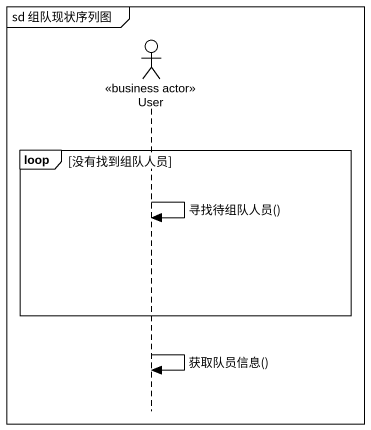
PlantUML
@startuml
mainframe sd 组队现状序列图
hide footbox
actor User <<business actor>>

loop 没有找到组队人员
  User -> User : 寻找待组队人员()
end
User -> User : 获取队员信息()
@enduml
